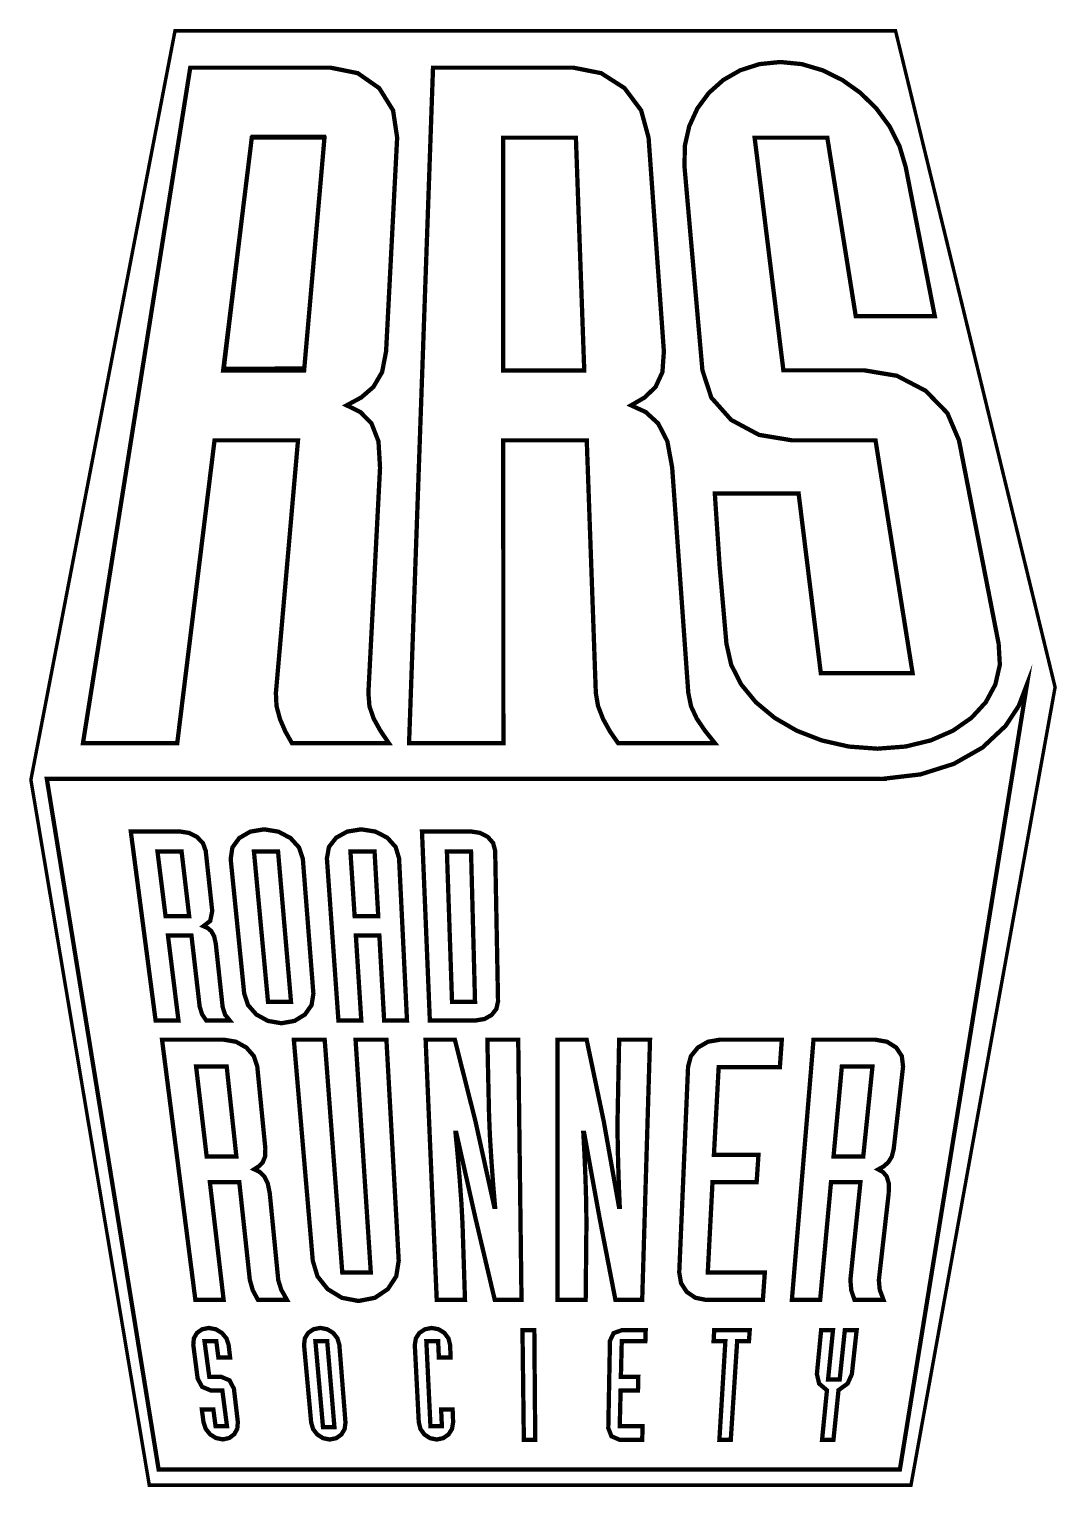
# Model space of a CAD drawing. Extents: x 2.52 to 5.85, y 3.22 to 7.94.
import ezdxf

# ---------------------------------------------------------------- set-up
doc = ezdxf.new("R2010")
doc.units = 0
doc.layers.get('0').update_dxf_attribs({"linetype": 'CONTINUOUS'})

msp = doc.modelspace()

# ---------------------------------------------------------------- linework, layer by layer
at = {"color": 1, "const_width": 0.01111}
for points in [[(2.99621, 7.93164), (2.53011, 5.50971), (2.91297, 3.22928), (5.37651, 3.22928), (5.84261, 5.80935), (5.32661, 7.93164), (2.99621, 7.93164)], [(3.24588, 7.59039), (3.15533, 6.8399), (3.41336, 6.84136), (3.47894, 7.59039), (3.24588, 7.59039)]]:
    msp.add_lwpolyline(points, close=True, dxfattribs=at)
at = {"color": 0, "const_width": 0.01389}
for points in [[(5.66, 5.94997), (5.53179, 6.60758), (5.49403, 6.69586), (5.42399, 6.76779), (5.33132, 6.81625), (5.22575, 6.83393), (4.96386, 6.83393), (4.87088, 7.58626), (5.1059, 7.58626), (5.16049, 7.24376), (5.19792, 7.00896), (5.45356, 7.00896), (5.40776, 7.24376), (5.35943, 7.49149), (5.33919, 7.55968), (5.30692, 7.62326), (5.26426, 7.68093), (5.21289, 7.73122), (5.15451, 7.77279), (5.09071, 7.80419), (5.02328, 7.82411), (4.95378, 7.831), (4.88618, 7.82411), (4.82433, 7.80419), (4.76947, 7.77279), (4.72282, 7.73122), (4.68565, 7.68093), (4.65929, 7.62326), (4.64501, 7.55968), (4.6441, 7.49149), (4.70199, 6.83393), (4.73085, 6.74567), (4.79492, 6.67372), (4.88499, 6.62532), (4.99186, 6.60758), (5.26183, 6.60758), (5.38167, 5.85519), (5.08485, 5.85519), (5.04249, 6.19775), (5.01313, 6.43533), (4.74208, 6.43533), (4.75792, 6.19775), (4.77968, 5.94997), (4.79503, 5.88183), (4.82747, 5.81825), (4.87494, 5.76058), (4.93549, 5.71029), (5.00706, 5.66872), (5.08762, 5.63737), (5.17524, 5.61746), (5.2679, 5.61051), (5.3585, 5.61746), (5.44049, 5.63737), (5.51221, 5.66872), (5.572, 5.71029), (5.61833, 5.76058), (5.64947, 5.81825), (5.6639, 5.88183), (5.66, 5.94997)], [(3.04546, 7.81261), (3.49946, 7.81261), (3.58703, 7.79492), (3.65663, 7.74653), (3.70144, 7.67458), (3.71468, 7.58632), (3.67887, 6.89507), (3.66601, 6.82829), (3.63797, 6.78039), (3.59847, 6.74625), (3.55126, 6.72076), (3.59586, 6.69911), (3.63167, 6.66228), (3.65429, 6.60422), (3.65935, 6.51888), (3.62164, 5.79096), (3.62511, 5.74756), (3.63883, 5.70763), (3.66037, 5.66883), (3.68739, 5.62885), (3.37424, 5.62885), (3.35319, 5.66581), (3.33561, 5.70649), (3.32443, 5.74886), (3.32249, 5.79096), (3.39399, 6.60758), (3.12403, 6.60758), (3.00347, 5.62885), (2.69857, 5.62885), (3.04546, 7.81261)], [(3.83068, 7.81261), (4.28467, 7.81261), (4.37446, 7.79492), (4.45003, 7.74653), (4.50375, 7.67458), (4.52783, 7.58632), (4.57731, 6.89507), (4.57264, 6.82829), (4.55051, 6.78039), (4.51525, 6.74625), (4.47119, 6.72076), (4.5185, 6.69911), (4.55886, 6.66228), (4.58865, 6.60422), (4.60422, 6.51888), (4.65631, 5.79096), (4.66515, 5.74756), (4.68381, 5.70763), (4.71013, 5.66883), (4.74208, 5.62885), (4.42899, 5.62885), (4.40332, 5.66581), (4.38075, 5.70649), (4.36431, 5.74886), (4.35721, 5.79096), (4.3279, 6.60758), (4.05794, 6.60758), (4.05817, 5.62885), (3.75325, 5.62885), (3.83068, 7.81261)], [(3.15192, 6.83388), (3.41379, 6.83388), (3.47965, 7.58632), (3.24457, 7.58632), (3.15192, 6.83388)], [(4.05789, 6.83388), (4.31976, 6.83388), (4.29275, 7.58632), (4.05772, 7.58632), (4.05789, 6.83388)], [(5.68251, 5.68431), (5.60781, 5.61426), (5.51503, 5.56153), (5.40744, 5.5275), (5.28831, 5.51351), (5.28847, 5.51303), (2.5816, 5.51303), (2.94319, 3.28017), (5.34065, 3.28017), (5.75168, 5.81879), (5.72499, 5.74881), (5.68251, 5.68431)], [(2.93343, 4.73172), (2.85319, 5.3431), (3.01019, 5.3431), (3.04129, 5.33826), (3.06771, 5.32487), (3.08669, 5.3049), (3.09554, 5.28006), (3.1166, 5.08572), (3.11003, 5.0535), (3.08794, 5.03674), (3.10172, 5.03071), (3.11367, 5.02051), (3.12272, 5.00424), (3.12804, 4.98019), (3.15022, 4.77561), (3.15804, 4.75054), (3.17318, 4.73172), (3.09722, 4.73172), (3.08371, 4.75168), (3.07596, 4.77664), (3.04937, 5.0064), (2.97342, 5.0064), (3.00738, 4.73172), (2.93343, 4.73172)], [(3.2844, 5.34978), (3.33068, 5.34224), (3.36974, 5.32161), (3.3974, 5.29113), (3.40967, 5.2539), (3.44374, 4.81863), (3.43787, 4.78147), (3.41644, 4.75097), (3.38281, 4.73036), (3.34044, 4.72276), (3.29665, 4.73036), (3.25933, 4.75097), (3.23242, 4.78147), (3.22, 4.81863), (3.17626, 5.2539), (3.18181, 5.29113), (3.20404, 5.32161), (3.23942, 5.34224), (3.2844, 5.34978)], [(3.67258, 4.73172), (3.65711, 5.0064), (3.58111, 5.0064), (3.59868, 4.73172), (3.52474, 4.73172), (3.48747, 5.25581), (3.49408, 5.29275), (3.51725, 5.3226), (3.55328, 5.3425), (3.59847, 5.34978), (3.64453, 5.3425), (3.68294, 5.3226), (3.70975, 5.29275), (3.72092, 5.25581), (3.74647, 4.73172), (3.67258, 4.73172)], [(3.95193, 5.3431), (3.98264, 5.33838), (4.00781, 5.32531), (4.02501, 5.30556), (4.03163, 5.28087), (4.04096, 4.79372), (4.03558, 4.76915), (4.02018, 4.74946), (3.99696, 4.73643), (3.96826, 4.73172), (3.82042, 4.73172), (3.79497, 5.3431), (3.95193, 5.3431)], [(3.01753, 5.27778), (2.93956, 5.27778), (2.9656, 5.06944), (3.04204, 5.06944), (3.01753, 5.27778)], [(3.37142, 4.79167), (3.32954, 5.27778), (3.25157, 5.27778), (3.29704, 4.79167), (3.37142, 4.79167)], [(3.56358, 5.27778), (3.5771, 5.06944), (3.65349, 5.06944), (3.6416, 5.27778), (3.56358, 5.27778)], [(3.96658, 4.79167), (3.95361, 5.27778), (3.8756, 5.27778), (3.89219, 4.79167), (3.96658, 4.79167)], [(3.26465, 3.82796), (3.24783, 3.85915), (3.23813, 3.8929), (3.2041, 4.20899), (3.10894, 4.20899), (3.15349, 3.82796), (3.06207, 3.82796), (2.95421, 4.66971), (3.15386, 4.66971), (3.19347, 4.66292), (3.227, 4.64426), (3.25108, 4.61664), (3.26226, 4.58274), (3.28842, 4.31739), (3.28749, 4.29178), (3.28011, 4.27344), (3.26779, 4.26036), (3.25233, 4.25054), (3.26958, 4.24224), (3.28456, 4.22814), (3.29596, 4.20583), (3.30263, 4.17312), (3.33018, 3.89199), (3.33979, 3.86117), (3.3585, 3.82796), (3.26465, 3.82796)], [(3.59, 3.82471), (3.53592, 3.83501), (3.4899, 3.86307), (3.45692, 3.90451), (3.44179, 3.95503), (3.38049, 4.66971), (3.48031, 4.66971), (3.53722, 3.91656), (3.6295, 3.91656), (3.58014, 4.66971), (3.67996, 4.66971), (3.71972, 3.95508), (3.71169, 3.90451), (3.68457, 3.86307), (3.64258, 3.83501), (3.59, 3.82471)], [(4.03043, 3.82796), (3.96739, 4.09489), (3.90603, 4.36843), (3.90338, 4.36843), (3.90978, 4.30279), (3.91667, 4.2219), (3.92258, 4.1404), (3.92611, 4.07297), (3.93408, 3.82796), (3.84267, 3.82796), (3.80675, 4.66971), (3.90121, 4.66971), (3.96783, 4.40614), (4.02881, 4.12918), (4.03136, 4.12918), (4.02572, 4.19488), (4.01975, 4.27582), (4.01471, 4.35732), (4.01193, 4.42469), (4.0064, 4.66971), (4.10622, 4.66971), (4.11686, 3.82796), (4.03043, 3.82796)], [(4.50717, 3.82796), (4.42068, 3.82796), (4.36903, 4.09489), (4.31933, 4.36843), (4.31674, 4.36843), (4.32031, 4.30279), (4.32374, 4.2219), (4.32617, 4.1404), (4.32682, 4.07297), (4.32438, 3.82796), (4.23296, 3.82796), (4.23307, 4.66971), (4.32747, 4.66971), (4.38276, 4.40614), (4.43207, 4.12918), (4.43463, 4.12918), (4.43181, 4.19488), (4.42925, 4.27582), (4.42768, 4.35732), (4.42779, 4.42469), (4.43267, 4.66971), (4.5325, 4.66971), (4.50717, 3.82796)], [(4.95242, 4.58111), (4.75456, 4.58111), (4.73921, 4.29758), (4.88331, 4.29758), (4.87733, 4.20899), (4.7346, 4.20899), (4.71929, 3.91656), (4.90381, 3.91656), (4.89746, 3.82796), (4.71468, 3.82796), (4.67931, 3.83507), (4.65104, 3.85433), (4.63271, 3.8826), (4.62701, 3.91672), (4.6556, 4.58274), (4.66482, 4.61664), (4.68739, 4.64426), (4.71989, 4.66292), (4.75917, 4.66971), (4.95882, 4.66971), (4.95242, 4.58111)], [(5.35092, 4.58263), (5.32075, 4.31717), (5.31446, 4.29156), (5.30311, 4.27306), (5.28808, 4.25993), (5.27051, 4.25006), (5.28603, 4.24169), (5.29801, 4.22743), (5.30469, 4.20497), (5.30436, 4.17215), (5.27257, 3.89199), (5.27544, 3.86117), (5.28776, 3.82796), (5.1939, 3.82796), (5.18338, 3.85915), (5.18056, 3.8929), (5.21306, 4.20899), (5.11789, 4.20899), (5.08274, 3.82796), (4.99132, 3.82796), (5.06131, 4.66971), (5.26096, 4.66971), (5.2991, 4.66287), (5.32872, 4.64421), (5.3469, 4.61654), (5.35092, 4.58263)], [(3.06435, 4.58333), (3.09864, 4.29167), (3.19467, 4.29167), (3.16331, 4.58333), (3.06435, 4.58333)], [(5.12603, 4.29167), (5.22206, 4.29167), (5.25196, 4.58333), (5.153, 4.58333), (5.12603, 4.29167)], [(3.15082, 3.37711), (3.12879, 3.38157), (3.10969, 3.3935), (3.09554, 3.41118), (3.08838, 3.43261), (3.08306, 3.47353), (3.12028, 3.47353), (3.12733, 3.42036), (3.16428, 3.42036), (3.14925, 3.53554), (3.11176, 3.53554), (3.08382, 3.5471), (3.06944, 3.57394), (3.05539, 3.6824), (3.05707, 3.70383), (3.06717, 3.72136), (3.08388, 3.73318), (3.10562, 3.73753), (3.12842, 3.73318), (3.14806, 3.72131), (3.16254, 3.70372), (3.16965, 3.68229), (3.17443, 3.64187), (3.1365, 3.64187), (3.12967, 3.69504), (3.09153, 3.69504), (3.1071, 3.57986), (3.14469, 3.57986), (3.17264, 3.56808), (3.18674, 3.54096), (3.19943, 3.43321), (3.1976, 3.41168), (3.18782, 3.39382), (3.17165, 3.38163), (3.15082, 3.37711)], [(3.49675, 3.37679), (3.47487, 3.38118), (3.45628, 3.39301), (3.44282, 3.41058), (3.43653, 3.43197), (3.41357, 3.68246), (3.41613, 3.70389), (3.42686, 3.72146), (3.44407, 3.73329), (3.46599, 3.73763), (3.48861, 3.73329), (3.50781, 3.72146), (3.52154, 3.70389), (3.52778, 3.68246), (3.54753, 3.43197), (3.54482, 3.41058), (3.5344, 3.39301), (3.51779, 3.38118), (3.49675, 3.37679)], [(3.84267, 3.37679), (3.82101, 3.38118), (3.80285, 3.39301), (3.7901, 3.41058), (3.78467, 3.43197), (3.77175, 3.6824), (3.77517, 3.70383), (3.78662, 3.72136), (3.80425, 3.73318), (3.82639, 3.73753), (3.84885, 3.73318), (3.86757, 3.72131), (3.88058, 3.70372), (3.88596, 3.68229), (3.88753, 3.64187), (3.84961, 3.64187), (3.84722, 3.69504), (3.80908, 3.69504), (3.82238, 3.42036), (3.85932, 3.42036), (3.85693, 3.47353), (3.8941, 3.47353), (3.89567, 3.43261), (3.89214, 3.41114), (3.88097, 3.39333), (3.86388, 3.38129), (3.84267, 3.37679)], [(4.1244, 3.37608), (4.12001, 3.73047), (4.15831, 3.73047), (4.16124, 3.37608), (4.1244, 3.37608)], [(4.51742, 3.69504), (4.44114, 3.69504), (4.43826, 3.57986), (4.49468, 3.57986), (4.4936, 3.53554), (4.43739, 3.53554), (4.43457, 3.42036), (4.50846, 3.42036), (4.50726, 3.37608), (4.43371, 3.37608), (4.40782, 3.38726), (4.39757, 3.41363), (4.40294, 3.69581), (4.41465, 3.72081), (4.442, 3.73047), (4.51856, 3.73047), (4.51742, 3.69504)], [(4.85249, 3.69504), (4.81435, 3.69504), (4.79368, 3.37608), (4.75689, 3.37608), (4.77621, 3.69504), (4.73807, 3.69504), (4.74013, 3.73047), (4.85503, 3.73047), (4.85249, 3.69504)], [(5.18528, 3.588), (5.17171, 3.55778), (5.14219, 3.53646), (5.12576, 3.37608), (5.08897, 3.37608), (5.10471, 3.53597), (5.07932, 3.55767), (5.07221, 3.58843), (5.08594, 3.73047), (5.12424, 3.73047), (5.10835, 3.57096), (5.146, 3.57096), (5.16254, 3.73047), (5.20079, 3.73047), (5.18528, 3.588)], [(3.45031, 3.69444), (3.47487, 3.41667), (3.51183, 3.41667), (3.48844, 3.69444), (3.45031, 3.69444)]]:
    msp.add_lwpolyline(points, close=True, dxfattribs=at)
at = {"color": 0}
for points in [[(5.66, 5.94997), (5.53179, 6.60758), (5.49403, 6.69586), (5.42399, 6.76779), (5.33132, 6.81625), (5.22575, 6.83393), (4.96386, 6.83393), (4.87088, 7.58626), (5.1059, 7.58626), (5.16049, 7.24376), (5.19792, 7.00896), (5.45356, 7.00896), (5.40776, 7.24376), (5.35943, 7.49149), (5.33919, 7.55968), (5.30692, 7.62326), (5.26426, 7.68093), (5.21289, 7.73122), (5.15451, 7.77279), (5.09071, 7.80419), (5.02328, 7.82411), (4.95378, 7.831), (4.88618, 7.82411), (4.82433, 7.80419), (4.76947, 7.77279), (4.72282, 7.73122), (4.68565, 7.68093), (4.65929, 7.62326), (4.64501, 7.55968), (4.6441, 7.49149), (4.70199, 6.83393), (4.73085, 6.74567), (4.79492, 6.67372), (4.88499, 6.62532), (4.99186, 6.60758), (5.26183, 6.60758), (5.38167, 5.85519), (5.08485, 5.85519), (5.04249, 6.19775), (5.01313, 6.43533), (4.74208, 6.43533), (4.75792, 6.19775), (4.77968, 5.94997), (4.79503, 5.88183), (4.82747, 5.81825), (4.87494, 5.76058), (4.93549, 5.71029), (5.00706, 5.66872), (5.08762, 5.63737), (5.17524, 5.61746), (5.2679, 5.61051), (5.3585, 5.61746), (5.44049, 5.63737), (5.51221, 5.66872), (5.572, 5.71029), (5.61833, 5.76058), (5.64947, 5.81825), (5.6639, 5.88183), (5.66, 5.94997)], [(3.04546, 7.81261), (3.49946, 7.81261), (3.58703, 7.79492), (3.65663, 7.74653), (3.70144, 7.67458), (3.71468, 7.58632), (3.67887, 6.89507), (3.66601, 6.82829), (3.63797, 6.78039), (3.59847, 6.74625), (3.55126, 6.72076), (3.59586, 6.69911), (3.63167, 6.66228), (3.65429, 6.60422), (3.65935, 6.51888), (3.62164, 5.79096), (3.62511, 5.74756), (3.63883, 5.70763), (3.66037, 5.66883), (3.68739, 5.62885), (3.37424, 5.62885), (3.35319, 5.66581), (3.33561, 5.70649), (3.32443, 5.74886), (3.32249, 5.79096), (3.39399, 6.60758), (3.12403, 6.60758), (3.00347, 5.62885), (2.69857, 5.62885), (3.04546, 7.81261)], [(3.83068, 7.81261), (4.28467, 7.81261), (4.37446, 7.79492), (4.45003, 7.74653), (4.50375, 7.67458), (4.52783, 7.58632), (4.57731, 6.89507), (4.57264, 6.82829), (4.55051, 6.78039), (4.51525, 6.74625), (4.47119, 6.72076), (4.5185, 6.69911), (4.55886, 6.66228), (4.58865, 6.60422), (4.60422, 6.51888), (4.65631, 5.79096), (4.66515, 5.74756), (4.68381, 5.70763), (4.71013, 5.66883), (4.74208, 5.62885), (4.42899, 5.62885), (4.40332, 5.66581), (4.38075, 5.70649), (4.36431, 5.74886), (4.35721, 5.79096), (4.3279, 6.60758), (4.05794, 6.60758), (4.05817, 5.62885), (3.75325, 5.62885), (3.83068, 7.81261)], [(3.15192, 6.83388), (3.41379, 6.83388), (3.47965, 7.58632), (3.24457, 7.58632), (3.15192, 6.83388)], [(4.05789, 6.83388), (4.31976, 6.83388), (4.29275, 7.58632), (4.05772, 7.58632), (4.05789, 6.83388)], [(5.68251, 5.68431), (5.60781, 5.61426), (5.51503, 5.56153), (5.40744, 5.5275), (5.28831, 5.51351), (5.28847, 5.51303), (2.5816, 5.51303), (2.94319, 3.28017), (5.34065, 3.28017), (5.75168, 5.81879), (5.72499, 5.74881), (5.68251, 5.68431)], [(2.93343, 4.73172), (2.85319, 5.3431), (3.01019, 5.3431), (3.04129, 5.33826), (3.06771, 5.32487), (3.08669, 5.3049), (3.09554, 5.28006), (3.1166, 5.08572), (3.11003, 5.0535), (3.08794, 5.03674), (3.10172, 5.03071), (3.11367, 5.02051), (3.12272, 5.00424), (3.12804, 4.98019), (3.15022, 4.77561), (3.15804, 4.75054), (3.17318, 4.73172), (3.09722, 4.73172), (3.08371, 4.75168), (3.07596, 4.77664), (3.04937, 5.0064), (2.97342, 5.0064), (3.00738, 4.73172), (2.93343, 4.73172)], [(3.2844, 5.34978), (3.33068, 5.34224), (3.36974, 5.32161), (3.3974, 5.29113), (3.40967, 5.2539), (3.44374, 4.81863), (3.43787, 4.78147), (3.41644, 4.75097), (3.38281, 4.73036), (3.34044, 4.72276), (3.29665, 4.73036), (3.25933, 4.75097), (3.23242, 4.78147), (3.22, 4.81863), (3.17626, 5.2539), (3.18181, 5.29113), (3.20404, 5.32161), (3.23942, 5.34224), (3.2844, 5.34978)], [(3.67258, 4.73172), (3.65711, 5.0064), (3.58111, 5.0064), (3.59868, 4.73172), (3.52474, 4.73172), (3.48747, 5.25581), (3.49408, 5.29275), (3.51725, 5.3226), (3.55328, 5.3425), (3.59847, 5.34978), (3.64453, 5.3425), (3.68294, 5.3226), (3.70975, 5.29275), (3.72092, 5.25581), (3.74647, 4.73172), (3.67258, 4.73172)], [(3.95193, 5.3431), (3.98264, 5.33838), (4.00781, 5.32531), (4.02501, 5.30556), (4.03163, 5.28087), (4.04096, 4.79372), (4.03558, 4.76915), (4.02018, 4.74946), (3.99696, 4.73643), (3.96826, 4.73172), (3.82042, 4.73172), (3.79497, 5.3431), (3.95193, 5.3431)], [(3.01753, 5.27778), (2.93956, 5.27778), (2.9656, 5.06944), (3.04204, 5.06944), (3.01753, 5.27778)], [(3.37142, 4.79167), (3.32954, 5.27778), (3.25157, 5.27778), (3.29704, 4.79167), (3.37142, 4.79167)], [(3.56358, 5.27778), (3.5771, 5.06944), (3.65349, 5.06944), (3.6416, 5.27778), (3.56358, 5.27778)], [(3.96658, 4.79167), (3.95361, 5.27778), (3.8756, 5.27778), (3.89219, 4.79167), (3.96658, 4.79167)], [(3.26465, 3.82796), (3.24783, 3.85915), (3.23813, 3.8929), (3.2041, 4.20899), (3.10894, 4.20899), (3.15349, 3.82796), (3.06207, 3.82796), (2.95421, 4.66971), (3.15386, 4.66971), (3.19347, 4.66292), (3.227, 4.64426), (3.25108, 4.61664), (3.26226, 4.58274), (3.28842, 4.31739), (3.28749, 4.29178), (3.28011, 4.27344), (3.26779, 4.26036), (3.25233, 4.25054), (3.26958, 4.24224), (3.28456, 4.22814), (3.29596, 4.20583), (3.30263, 4.17312), (3.33018, 3.89199), (3.33979, 3.86117), (3.3585, 3.82796), (3.26465, 3.82796)], [(3.59, 3.82471), (3.53592, 3.83501), (3.4899, 3.86307), (3.45692, 3.90451), (3.44179, 3.95503), (3.38049, 4.66971), (3.48031, 4.66971), (3.53722, 3.91656), (3.6295, 3.91656), (3.58014, 4.66971), (3.67996, 4.66971), (3.71972, 3.95508), (3.71169, 3.90451), (3.68457, 3.86307), (3.64258, 3.83501), (3.59, 3.82471)], [(4.03043, 3.82796), (3.96739, 4.09489), (3.90603, 4.36843), (3.90338, 4.36843), (3.90978, 4.30279), (3.91667, 4.2219), (3.92258, 4.1404), (3.92611, 4.07297), (3.93408, 3.82796), (3.84267, 3.82796), (3.80675, 4.66971), (3.90121, 4.66971), (3.96783, 4.40614), (4.02881, 4.12918), (4.03136, 4.12918), (4.02572, 4.19488), (4.01975, 4.27582), (4.01471, 4.35732), (4.01193, 4.42469), (4.0064, 4.66971), (4.10622, 4.66971), (4.11686, 3.82796), (4.03043, 3.82796)], [(4.50717, 3.82796), (4.42068, 3.82796), (4.36903, 4.09489), (4.31933, 4.36843), (4.31674, 4.36843), (4.32031, 4.30279), (4.32374, 4.2219), (4.32617, 4.1404), (4.32682, 4.07297), (4.32438, 3.82796), (4.23296, 3.82796), (4.23307, 4.66971), (4.32747, 4.66971), (4.38276, 4.40614), (4.43207, 4.12918), (4.43463, 4.12918), (4.43181, 4.19488), (4.42925, 4.27582), (4.42768, 4.35732), (4.42779, 4.42469), (4.43267, 4.66971), (4.5325, 4.66971), (4.50717, 3.82796)], [(4.95242, 4.58111), (4.75456, 4.58111), (4.73921, 4.29758), (4.88331, 4.29758), (4.87733, 4.20899), (4.7346, 4.20899), (4.71929, 3.91656), (4.90381, 3.91656), (4.89746, 3.82796), (4.71468, 3.82796), (4.67931, 3.83507), (4.65104, 3.85433), (4.63271, 3.8826), (4.62701, 3.91672), (4.6556, 4.58274), (4.66482, 4.61664), (4.68739, 4.64426), (4.71989, 4.66292), (4.75917, 4.66971), (4.95882, 4.66971), (4.95242, 4.58111)], [(5.35092, 4.58263), (5.32075, 4.31717), (5.31446, 4.29156), (5.30311, 4.27306), (5.28808, 4.25993), (5.27051, 4.25006), (5.28603, 4.24169), (5.29801, 4.22743), (5.30469, 4.20497), (5.30436, 4.17215), (5.27257, 3.89199), (5.27544, 3.86117), (5.28776, 3.82796), (5.1939, 3.82796), (5.18338, 3.85915), (5.18056, 3.8929), (5.21306, 4.20899), (5.11789, 4.20899), (5.08274, 3.82796), (4.99132, 3.82796), (5.06131, 4.66971), (5.26096, 4.66971), (5.2991, 4.66287), (5.32872, 4.64421), (5.3469, 4.61654), (5.35092, 4.58263)], [(3.06435, 4.58333), (3.09864, 4.29167), (3.19467, 4.29167), (3.16331, 4.58333), (3.06435, 4.58333)], [(5.12603, 4.29167), (5.22206, 4.29167), (5.25196, 4.58333), (5.153, 4.58333), (5.12603, 4.29167)], [(3.15082, 3.37711), (3.12879, 3.38157), (3.10969, 3.3935), (3.09554, 3.41118), (3.08838, 3.43261), (3.08306, 3.47353), (3.12028, 3.47353), (3.12733, 3.42036), (3.16428, 3.42036), (3.14925, 3.53554), (3.11176, 3.53554), (3.08382, 3.5471), (3.06944, 3.57394), (3.05539, 3.6824), (3.05707, 3.70383), (3.06717, 3.72136), (3.08388, 3.73318), (3.10562, 3.73753), (3.12842, 3.73318), (3.14806, 3.72131), (3.16254, 3.70372), (3.16965, 3.68229), (3.17443, 3.64187), (3.1365, 3.64187), (3.12967, 3.69504), (3.09153, 3.69504), (3.1071, 3.57986), (3.14469, 3.57986), (3.17264, 3.56808), (3.18674, 3.54096), (3.19943, 3.43321), (3.1976, 3.41168), (3.18782, 3.39382), (3.17165, 3.38163), (3.15082, 3.37711)], [(3.49675, 3.37679), (3.47487, 3.38118), (3.45628, 3.39301), (3.44282, 3.41058), (3.43653, 3.43197), (3.41357, 3.68246), (3.41613, 3.70389), (3.42686, 3.72146), (3.44407, 3.73329), (3.46599, 3.73763), (3.48861, 3.73329), (3.50781, 3.72146), (3.52154, 3.70389), (3.52778, 3.68246), (3.54753, 3.43197), (3.54482, 3.41058), (3.5344, 3.39301), (3.51779, 3.38118), (3.49675, 3.37679)], [(3.84267, 3.37679), (3.82101, 3.38118), (3.80285, 3.39301), (3.7901, 3.41058), (3.78467, 3.43197), (3.77175, 3.6824), (3.77517, 3.70383), (3.78662, 3.72136), (3.80425, 3.73318), (3.82639, 3.73753), (3.84885, 3.73318), (3.86757, 3.72131), (3.88058, 3.70372), (3.88596, 3.68229), (3.88753, 3.64187), (3.84961, 3.64187), (3.84722, 3.69504), (3.80908, 3.69504), (3.82238, 3.42036), (3.85932, 3.42036), (3.85693, 3.47353), (3.8941, 3.47353), (3.89567, 3.43261), (3.89214, 3.41114), (3.88097, 3.39333), (3.86388, 3.38129), (3.84267, 3.37679)], [(4.1244, 3.37608), (4.12001, 3.73047), (4.15831, 3.73047), (4.16124, 3.37608), (4.1244, 3.37608)], [(4.51742, 3.69504), (4.44114, 3.69504), (4.43826, 3.57986), (4.49468, 3.57986), (4.4936, 3.53554), (4.43739, 3.53554), (4.43457, 3.42036), (4.50846, 3.42036), (4.50726, 3.37608), (4.43371, 3.37608), (4.40782, 3.38726), (4.39757, 3.41363), (4.40294, 3.69581), (4.41465, 3.72081), (4.442, 3.73047), (4.51856, 3.73047), (4.51742, 3.69504)], [(4.85249, 3.69504), (4.81435, 3.69504), (4.79368, 3.37608), (4.75689, 3.37608), (4.77621, 3.69504), (4.73807, 3.69504), (4.74013, 3.73047), (4.85503, 3.73047), (4.85249, 3.69504)], [(5.18528, 3.588), (5.17171, 3.55778), (5.14219, 3.53646), (5.12576, 3.37608), (5.08897, 3.37608), (5.10471, 3.53597), (5.07932, 3.55767), (5.07221, 3.58843), (5.08594, 3.73047), (5.12424, 3.73047), (5.10835, 3.57096), (5.146, 3.57096), (5.16254, 3.73047), (5.20079, 3.73047), (5.18528, 3.588)], [(3.45031, 3.69444), (3.47487, 3.41667), (3.51183, 3.41667), (3.48844, 3.69444), (3.45031, 3.69444)]]:
    msp.add_lwpolyline(points, close=True, dxfattribs=at)

doc.saveas('drawing.dxf')
